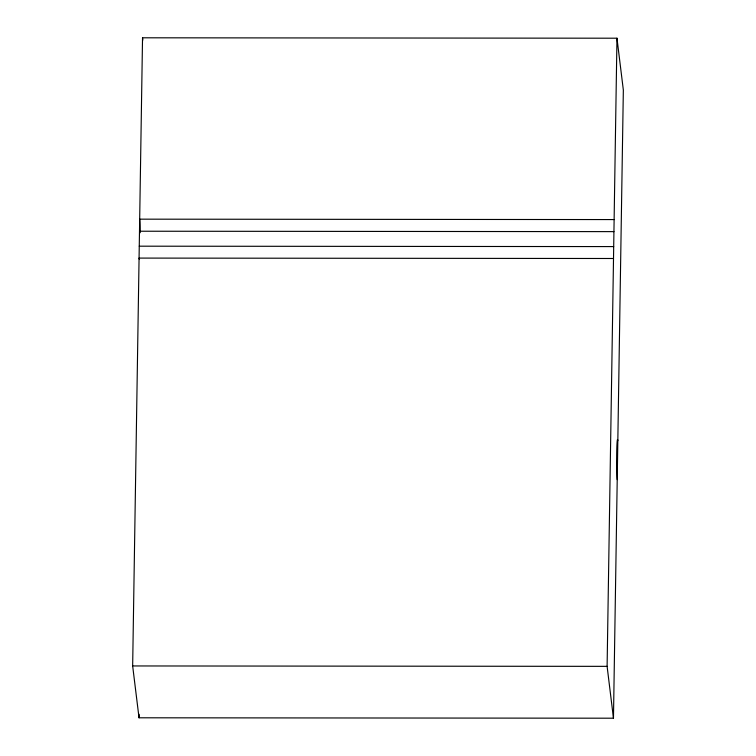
<?xml version="1.0" encoding="UTF-8"?>
<svg xmlns="http://www.w3.org/2000/svg" width="756" height="756" viewBox="0 0 756 756"><rect width="100%" height="100%" fill="white"/><g stroke="black" fill="none" stroke-linecap="round" stroke-linejoin="round"><path stroke-width="1.13" d="M132.659 665.951L142.534 37.8L616.972 38.206L623.341 90.049L613.466 718.2L139.028 717.794L132.659 665.951L607.106 666.348L613.466 718.2M139.028 717.794L139.085 714.25M607.106 666.348L616.972 38.206M614.127 219.571L139.69 219.164A20.62 0.888 -90 0 1 140.229 232.725M139.491 231.223L613.929 231.629M139.255 246.182L613.692 246.588M613.503 258.495L139.066 258.089A20.62 0.888 -90 0 0 139.52 258.892M142.534 37.8L142.818 40.106M617.208 479.635A20.62 0.888 -90 0 1 616.698 453.345A20.62 0.888 -90 0 1 617.832 440.72"/></g></svg>
